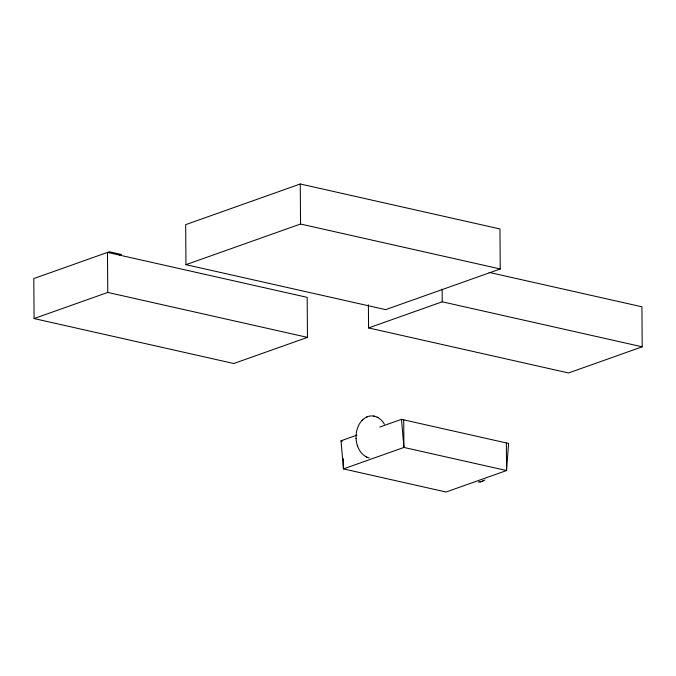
<?xml version="1.0" encoding="UTF-8"?>
<svg xmlns="http://www.w3.org/2000/svg" width="676" height="676" viewBox="0 0 676 676"><rect width="100%" height="100%" fill="white"/><g stroke="black" fill="none" stroke-linecap="round" stroke-linejoin="round"><path stroke-width="1.01" d="M356.041 436.003L356.083 438.656M356.117 434.778C356.666 427.57 360.224 419.788 367.203 416.83M361.913 420.556L362.725 419.745M484.81 480.011L482.495 481.219M366.375 417.202C373.076 413.619 381.205 417.937 384.407 424.249M478.304 482.123L482.351 481.27M481.929 481.439L482.909 481.05M300.262 183.99L185.68 224.652L185.959 264.679L385.65 309.633L500.24 268.972L499.961 228.953L300.262 183.99L300.541 224.018L185.959 264.679M119.576 255.232L121.57 254.531L109.292 251.768L33.808 278.546L34.079 318.565L233.786 363.511L307.462 337.375L307.183 297.355L107.476 252.41L107.754 292.429L34.079 318.565M368.403 304.766L368.564 327.936L442.231 301.8L642.2 346.813L641.921 306.794L489.12 272.394M379.684 427.08L401.493 419.34L508.589 443.448L506.552 470.547L446.075 492.01L343.442 468.899L341.017 440.794L356.877 435.167M642.2 346.813L568.533 372.958L368.564 327.936M479.909 481.963L480.357 481.87M480.492 481.844L480.932 481.743M373.456 416.027L374.47 416.213M300.541 224.018L500.24 268.972M107.754 292.429L307.462 337.375M341.017 440.794L342.504 441.132M369.248 457.973C360.739 455.793 356.379 446.506 356.058 438.352M377.039 417.1L378.036 417.624M365.682 456.562L366.679 457.086M357.274 445.264L357.688 446.456M401.493 419.34L403.918 447.444L506.552 470.547L506.358 442.949M442.138 289.159L442.231 301.8M403.724 419.838L403.918 447.444L343.442 468.899L343.366 458.674"/></g></svg>
